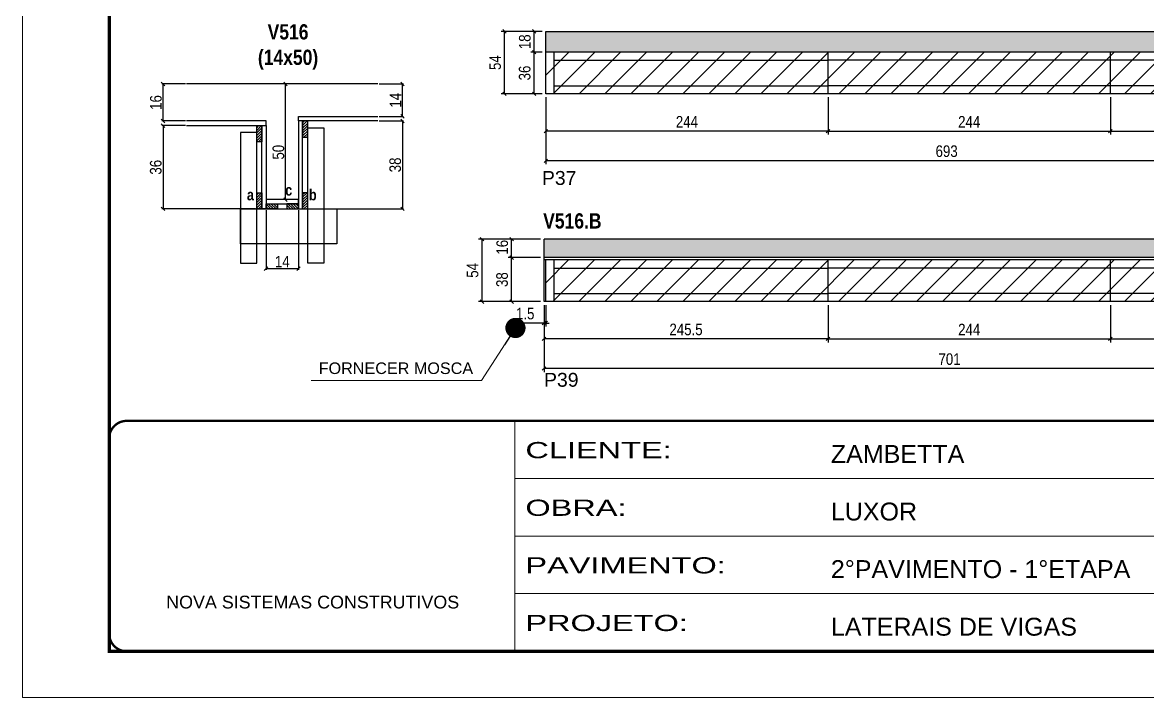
# Model space of a CAD drawing. Extents: x 3309 to 9563, y -2522 to 14608.
# Drawn here: x 3309 to 4282, y 11261 to 11844 of the extents above; entities that cross this region are included whole.
import ezdxf

# ---------------------------------------------------------------- set-up
doc = ezdxf.new("R2010")
doc.units = 0
doc.header["$PDMODE"] = 35
doc.header["$PDSIZE"] = -10
doc.linetypes.add('CONTINUO', pattern=[0])
doc.linetypes.add('DASHED', pattern=[0.75, 0.5, -0.25])
for name, color, linetype in [('5', 5, 'Continuous'), ('COTA', 241, 'Continuous'), ('detalhes', 4, 'Continuous'), ('NOMENCLATURA', 7, 'Continuous'), ('Painéis', 200, 'Continuous'), ('SARR_2.2x7', 40, 'Continuous'), ('SARR_3.5x7', 81, 'Continuous')]:
    doc.layers.add(name, color=color, linetype=linetype)
for name, color, linetype, lineweight in [('CARIMBO', 255, 'Continuous', 9), ('CONCRETO', 251, 'Continuous', 25), ('Folhas', 255, 'Continuous', 9), ('Hachura', 251, 'Continuous', 9), ('SARRAFO DE PRESSAO', 251, 'DASHED', 9)]:
    doc.layers.add(name, color=color, linetype=linetype, lineweight=lineweight)
doc.styles.add('ARIAL', font='arial.ttf')
doc.styles.add('COTA TECNICA', font='techl___.ttf', dxfattribs={"height": 10})
doc.styles.add('COTA TECNICA 2X', font='techl___.ttf', dxfattribs={"height": 10})
doc.styles.get("Standard").update_dxf_attribs({"font": 'arial.ttf'})
doc.styles.add('TECNICA', font='techb___.ttf', dxfattribs={"height": 10})
doc.styles.add('Tecnologia', font='')
doc.styles.get('Tecnologia').set_extended_font_data('Forgotten Futurist')
doc.dimstyles.new('3x', dxfattribs={"dimtxt": 10, "dimasz": 5, "dimexe": 7, "dimexo": 5, "dimgap": 4, "dimtad": 1, "dimdec": 4, "dimlfac": 0.3333333333333333, "dimdsep": 46, "dimtxsty": 'Standard', "dimblk": 'DOT', "dimcen": 0.09, "dimclrd": 1, "dimclre": 1, "dimclrt": 2, "dimadec": 0, "dimazin": 2, "dimtfac": 1, "dimtdec": 4, "dimtmove": 0, "dimatfit": 3, "dimldrblk": 'DOT', "dimfxl": 1, "dimtolj": 1, "dimtzin": 0, "dimlwd": 9, "dimlwe": 9, "dimarcsym": 0})
doc.dimstyles.new('PAINEL', dxfattribs={"dimtxt": 10, "dimasz": 3, "dimexe": 3, "dimexo": 3, "dimgap": 3, "dimtad": 1, "dimdec": 1, "dimzin": 12, "dimdsep": 46, "dimtxsty": 'COTA TECNICA', "dimblk1": 'OBLIQUE', "dimblk2": 'OBLIQUE', "dimsah": 1, "dimcen": 0.9, "dimclrd": 4, "dimclre": 4, "dimclrt": 240, "dimadec": 1, "dimazin": 3, "dimtfac": 1, "dimtdec": 1, "dimtmove": 0, "dimatfit": 3, "dimfxl": 1, "dimtolj": 1, "dimtzin": 12, "dimarcsym": 0})
doc.dimstyles.new('SECAO', dxfattribs={"dimscale": 0.3333333333333333, "dimtxt": 5, "dimasz": 9, "dimexe": 3, "dimexo": 3, "dimgap": 3, "dimtad": 1, "dimdec": 1, "dimlfac": 0.5, "dimzin": 12, "dimdsep": 46, "dimtxsty": 'COTA TECNICA 2X', "dimblk1": 'OBLIQUE', "dimblk2": 'OBLIQUE', "dimsah": 1, "dimcen": 0.9, "dimclrd": 4, "dimclre": 4, "dimclrt": 240, "dimadec": 1, "dimazin": 3, "dimtfac": 1, "dimtdec": 1, "dimtmove": 0, "dimatfit": 3, "dimfxl": 1, "dimtolj": 1, "dimtzin": 12, "dimarcsym": 0})
pattern_1 = [(45, (0, 0), (-11.22532015133644, 11.22532015133644), [])]

# ---------------------------------------------------------------- blocks, each defined once
blk = doc.blocks.new('9999999999')
at = {"color": 30, "linetype": 'CONTINUO'}
for p, q in [((98564.56196592061, 34230.20511460536), (98564.56196592061, 34429.44862801625)), ((98564.56196592061, 34379.63774966353), (99583.97835781069, 34379.63774966353)), ((98564.56196592061, 34329.8268713108), (99487.97835781069, 34329.8268713108)), ((98564.56196592063, 34280.01599295808), (99487.97835781069, 34280.01599295808))]:
    blk.add_line(p, q, dxfattribs=at)
at = {"color": 30, "linetype": 'CONTINUO', "const_width": 2}
blk.add_lwpolyline([(99583.97835781069, 34230.20511460536), (99583.97835781069, 34414.44862801625, 0.4142135623730951), (99568.97835781069, 34429.44862801625), (98228.97835781069, 34429.44862801625, 0.4142135623730951), (98213.97835781069, 34414.44862801625), (98213.97835781069, 34245.20511460536, 0.4142135623730951), (98228.97835781069, 34230.20511460536), (99583.97835781069, 34230.20511460536)], format="xyb", dxfattribs=at)
at = {"layer": 'Folhas'}
blk.add_lwpolyline([(98138.97835781069, 34190.20511460536), (99623.97835781069, 34190.20511460536), (99623.97835781069, 35240.20511460536), (98138.97835781069, 35240.20511460536)], close=True, dxfattribs=at)
at = {"layer": 'Folhas', "color": 30, "const_width": 3}
blk.add_lwpolyline([(98213.97835781069, 34230.20511460536), (99583.97835781069, 34230.20511460536), (99583.97835781069, 35200.20511460536), (98213.97835781069, 35200.20511460536)], close=True, dxfattribs=at)
at = {"color": 7, "linetype": 'Continuous', "ltscale": 5, "style": 'ARIAL'}
for s, height, p in [('ZAMBETTA', 15.48288, (98837.6812528586, 34393.12953067552)), ('LUXOR', 15.48288, (98837.6812528586, 34343.3186523228)), ('2°PAVIMENTO - 1°ETAPA', 15.48288, (98837.6812528586, 34293.50777397008)), ('NOVA SISTEMAS CONSTRUTIVOS', 11.0592, (98263.18703214587, 34267.21182737108)), ('LATERAIS DE VIGAS', 15.48288, (98837.6812528586, 34243.69689561735))]:
    blk.add_text(s, height=height, dxfattribs=at).set_placement(p)
at = {"layer": 'Folhas', "color": 7, "style": 'Tecnologia', "width": 1.5}
for s, p in [('CLIENTE:', (98573.65419061291, 34397.16605924374)), ('OBRA:', (98573.65419061291, 34347.31415840245)), ('PAVIMENTO:', (98573.65419061291, 34297.50328004972)), ('PROJETO:', (98573.65419061291, 34247.692401697))]:
    blk.add_text(s, height=14, dxfattribs=at).set_placement(p)
blk = doc.blocks.new('_Oblique')
at = {"color": 0, "linetype": 'ByBlock', "lineweight": -2}
blk.add_line((-0.5, -0.5), (0.5, 0.5), dxfattribs=at)
blk = doc.blocks.new('*D1378')
at = {"layer": 'COTA', "color": 4, "lineweight": -2, "transparency": 16777216}
for p, q in [((3450.168395127267, 11755.3015091715), (3429.820286070041, 11755.3015091715)), ((3430.820286070041, 11755.3015091715), (3430.820286070041, 11683.30150917151)), ((3510.867264278592, 11683.30150917151), (3429.820286070041, 11683.30150917151))]:
    blk.add_line(p, q, dxfattribs=at)
at = {"layer": 'Defpoints', "color": 0, "transparency": 16777216}
for p in [(3451.168395127267, 11755.3015091715), (3430.820286070041, 11683.30150917151), (3511.867264278592, 11683.30150917151, 1.142580249133736e-09)]:
    blk.add_point(p, dxfattribs=at)
at = {"layer": 'COTA', "color": 4, "lineweight": -2, "transparency": 16777216, "xscale": 3, "yscale": 3, "zscale": 3}
for p, rotation in [((3430.820286070041, 11755.3015091715), 90), ((3430.820286070041, 11683.30150917151), 270)]:
    blk.add_blockref('_Oblique', p, dxfattribs=dict(at, rotation=rotation))
at = {"layer": 'COTA', "color": 240, "transparency": 16777216, "insert": (3424.600987824429, 11719.3015091715), "char_height": 10, "attachment_point": 5, "rotation": 90, "style": 'COTA TECNICA 2X'}
blk.add_mtext('\\A1;36', dxfattribs=at)
blk = doc.blocks.new('*D1379')
at = {"layer": 'COTA', "color": 4, "lineweight": -2, "transparency": 16777216}
for p, q in [((3617.566133429859, 11759.3015091715), (3638.785388221528, 11759.3015091715)), ((3637.785388221528, 11759.3015091715), (3637.785388221528, 11683.30150917151)), ((3556.867264278534, 11683.30150917151), (3638.785388221528, 11683.30150917151))]:
    blk.add_line(p, q, dxfattribs=at)
at = {"layer": 'Defpoints', "color": 0, "transparency": 16777216}
for p in [(3616.566133429859, 11759.3015091715), (3555.867264278534, 11683.30150917151, 1.142580249133736e-09), (3637.785388221528, 11683.30150917151)]:
    blk.add_point(p, dxfattribs=at)
at = {"layer": 'COTA', "color": 4, "lineweight": -2, "transparency": 16777216, "xscale": 3, "yscale": 3, "zscale": 3}
for p, rotation in [((3637.785388221528, 11759.3015091715), 90), ((3637.785388221528, 11683.30150917151), 270)]:
    blk.add_blockref('_Oblique', p, dxfattribs=dict(at, rotation=rotation))
at = {"layer": 'COTA', "color": 240, "transparency": 16777216, "insert": (3631.544160151355, 11721.3015091715), "char_height": 10, "attachment_point": 5, "rotation": 90, "style": 'COTA TECNICA 2X'}
blk.add_mtext('\\A1;38', dxfattribs=at)
blk = doc.blocks.new('*D1380')
at = {"layer": 'COTA', "color": 4, "lineweight": -2, "transparency": 16777216}
for p, q in [((3546.867264278563, 11791.30150917148), (3535.691557506463, 11791.30150917148)), ((3536.691557506463, 11691.30150917151), (3536.691557506463, 11791.30150917148)), ((3546.867264278563, 11691.30150917151), (3535.691557506463, 11691.30150917151))]:
    blk.add_line(p, q, dxfattribs=at)
at = {"layer": 'Defpoints', "color": 0, "transparency": 16777216}
for p in [(3536.691557506463, 11791.30150917148), (3547.867264278563, 11791.30150917148), (3547.867264278563, 11691.30150917151)]:
    blk.add_point(p, dxfattribs=at)
at = {"layer": 'COTA', "color": 4, "lineweight": -2, "transparency": 16777216, "xscale": 3, "yscale": 3, "zscale": 3}
for p, rotation in [((3536.691557506463, 11791.30150917148), 90), ((3536.691557506463, 11691.30150917151), 270)]:
    blk.add_blockref('_Oblique', p, dxfattribs=dict(at, rotation=rotation))
at = {"layer": 'COTA', "color": 240, "transparency": 16777216, "insert": (3530.581908383658, 11732.3015091715), "char_height": 10, "attachment_point": 5, "rotation": 90, "style": 'COTA TECNICA 2X'}
blk.add_mtext('\\A1;50', dxfattribs=at)
blk = doc.blocks.new('*D1381')
at = {"layer": 'COTA', "color": 4, "lineweight": -2, "transparency": 16777216}
for p, q in [((3617.566133429859, 11791.30150917149), (3638.785388221523, 11791.30150917149)), ((3637.785388221523, 11763.3015091715), (3637.785388221523, 11791.30150917149)), ((3617.566133429859, 11763.3015091715), (3638.785388221523, 11763.3015091715))]:
    blk.add_line(p, q, dxfattribs=at)
at = {"layer": 'Defpoints', "color": 0, "transparency": 16777216}
for p in [(3616.566133429859, 11791.30150917149), (3637.785388221523, 11791.30150917149), (3616.566133429859, 11763.3015091715)]:
    blk.add_point(p, dxfattribs=at)
at = {"layer": 'COTA', "color": 4, "lineweight": -2, "transparency": 16777216, "xscale": 3, "yscale": 3, "zscale": 3}
for p, rotation in [((3637.785388221523, 11791.30150917149), 90), ((3637.785388221523, 11763.3015091715), 270)]:
    blk.add_blockref('_Oblique', p, dxfattribs=dict(at, rotation=rotation))
at = {"layer": 'COTA', "color": 240, "transparency": 16777216, "insert": (3631.712288806321, 11777.30150917149), "char_height": 10, "attachment_point": 5, "rotation": 90, "style": 'COTA TECNICA 2X'}
blk.add_mtext('\\A1;14', dxfattribs=at)
blk = doc.blocks.new('*D1403')
at = {"layer": 'COTA', "color": 4, "lineweight": -2, "transparency": 16777216}
for p, q in [((3450.168395127267, 11791.30150917149), (3429.820286069977, 11791.30150917149)), ((3430.820286069977, 11759.3015091715), (3430.820286069977, 11791.30150917149)), ((3450.168395127267, 11759.3015091715), (3429.820286069977, 11759.3015091715))]:
    blk.add_line(p, q, dxfattribs=at)
at = {"layer": 'Defpoints', "color": 0, "transparency": 16777216}
for p in [(3430.820286069977, 11791.30150917149), (3451.168395127267, 11791.30150917149), (3451.168395127267, 11759.3015091715)]:
    blk.add_point(p, dxfattribs=at)
at = {"layer": 'COTA', "color": 4, "lineweight": -2, "transparency": 16777216, "xscale": 3, "yscale": 3, "zscale": 3}
for p, rotation in [((3430.820286069977, 11791.30150917149), 90), ((3430.820286069977, 11759.3015091715), 270)]:
    blk.add_blockref('_Oblique', p, dxfattribs=dict(at, rotation=rotation))
at = {"layer": 'COTA', "color": 240, "transparency": 16777216, "insert": (3424.717946888693, 11775.30150917149), "char_height": 10, "attachment_point": 5, "rotation": 90, "style": 'COTA TECNICA 2X'}
blk.add_mtext('\\A1;16', dxfattribs=at)
blk = doc.blocks.new('*D1404')
at = {"layer": 'COTA', "color": 4, "lineweight": -2, "transparency": 16777216}
for p, q in [((3519.867264278561, 11682.30150917152), (3519.867264278561, 11630.59609316666)), ((3547.867264278561, 11682.30150917149), (3547.867264278561, 11630.59609316666)), ((3519.867264278561, 11631.59609316666), (3547.867264278561, 11631.59609316666))]:
    blk.add_line(p, q, dxfattribs=at)
at = {"layer": 'Defpoints', "color": 0, "transparency": 16777216}
for p in [(3519.867264278561, 11683.30150917152), (3547.867264278561, 11683.30150917149), (3547.867264278561, 11631.59609316666)]:
    blk.add_point(p, dxfattribs=at)
at = {"layer": 'COTA', "color": 4, "lineweight": -2, "transparency": 16777216, "xscale": 3, "yscale": 3, "zscale": 3, "rotation": 180}
blk.add_blockref('_Oblique', (3519.867264278561, 11631.59609316666), dxfattribs=at)
at = {"layer": 'COTA', "color": 4, "lineweight": -2, "transparency": 16777216, "xscale": 3, "yscale": 3, "zscale": 3}
blk.add_blockref('_Oblique', (3547.867264278561, 11631.59609316666), dxfattribs=at)
at = {"layer": 'COTA', "color": 240, "transparency": 16777216, "insert": (3533.867264278561, 11637.66919258186), "char_height": 10, "attachment_point": 5, "style": 'COTA TECNICA 2X'}
blk.add_mtext('\\A1;14', dxfattribs=at)
blk = doc.blocks.new('*D1382')
at = {"layer": 'COTA', "color": 4, "linetype": 'ByBlock', "lineweight": -2, "transparency": 16777216}
for p, q in [((3761.622084452331, 11779.79870806293), (3761.622084452331, 11747.54136939968)), ((4005.622084452331, 11779.79870806294), (4005.622084452331, 11747.54136939968)), ((4005.622084452331, 11750.54136939968), (3761.622084452331, 11750.54136939968))]:
    blk.add_line(p, q, dxfattribs=at)
at = {"layer": 'Defpoints', "color": 0, "linetype": 'ByBlock', "transparency": 16777216}
for p in [(3761.622084452331, 11782.79870806293), (4005.622084452331, 11782.79870806294), (3761.622084452331, 11750.54136939968)]:
    blk.add_point(p, dxfattribs=at)
at = {"layer": 'COTA', "color": 4, "linetype": 'ByBlock', "lineweight": -2, "transparency": 16777216, "xscale": 3, "yscale": 3, "zscale": 3, "rotation": 180}
blk.add_blockref('_Oblique', (3761.622084452331, 11750.54136939968), dxfattribs=at)
at = {"layer": 'COTA', "color": 4, "linetype": 'ByBlock', "lineweight": -2, "transparency": 16777216, "xscale": 3, "yscale": 3, "zscale": 3}
blk.add_blockref('_Oblique', (4005.622084452331, 11750.54136939968), dxfattribs=at)
at = {"layer": 'COTA', "color": 240, "linetype": 'ByBlock', "transparency": 16777216, "insert": (3883.622084452331, 11758.61446881488), "char_height": 10, "attachment_point": 5, "style": 'COTA TECNICA'}
blk.add_mtext('\\A1;244', dxfattribs=at)
blk = doc.blocks.new('*D1383')
at = {"layer": 'COTA', "color": 4, "lineweight": -2, "transparency": 16777216}
for p, q in [((4005.622084452331, 11779.79870806295), (4005.622084452331, 11747.54136939968)), ((4249.62208445233, 11779.79870806295), (4249.62208445233, 11747.54136939968)), ((4005.622084452331, 11750.54136939968), (4249.62208445233, 11750.54136939968))]:
    blk.add_line(p, q, dxfattribs=at)
at = {"layer": 'Defpoints', "color": 0, "transparency": 16777216}
for p in [(4005.622084452331, 11782.79870806295, -1.142496617616953e-09), (4249.62208445233, 11782.79870806295, -1.142496617616953e-09), (4249.62208445233, 11750.54136939968)]:
    blk.add_point(p, dxfattribs=at)
at = {"layer": 'COTA', "color": 4, "lineweight": -2, "transparency": 16777216, "xscale": 3, "yscale": 3, "zscale": 3, "rotation": 180}
blk.add_blockref('_Oblique', (4005.622084452331, 11750.54136939968), dxfattribs=at)
at = {"layer": 'COTA', "color": 4, "lineweight": -2, "transparency": 16777216, "xscale": 3, "yscale": 3, "zscale": 3}
blk.add_blockref('_Oblique', (4249.62208445233, 11750.54136939968), dxfattribs=at)
at = {"layer": 'COTA', "color": 240, "transparency": 16777216, "insert": (4127.62208445233, 11758.61446881488), "char_height": 10, "attachment_point": 5, "style": 'COTA TECNICA'}
blk.add_mtext('\\A1;244', dxfattribs=at)
blk = doc.blocks.new('*D1384')
at = {"layer": 'COTA', "color": 4, "lineweight": -2, "transparency": 16777216}
for p, q in [((4249.62208445233, 11779.79870806293), (4249.62208445233, 11747.54136939966)), ((4454.62208445233, 11779.79870806293), (4454.62208445233, 11747.54136939966)), ((4249.62208445233, 11750.54136939966), (4454.62208445233, 11750.54136939966))]:
    blk.add_line(p, q, dxfattribs=at)
at = {"layer": 'Defpoints', "color": 0, "transparency": 16777216}
for p in [(4249.62208445233, 11782.79870806293, -1.142580249133736e-09), (4454.62208445233, 11782.79870806293, -1.142580249133736e-09), (4454.62208445233, 11750.54136939966)]:
    blk.add_point(p, dxfattribs=at)
at = {"layer": 'COTA', "color": 4, "lineweight": -2, "transparency": 16777216, "xscale": 3, "yscale": 3, "zscale": 3, "rotation": 180}
blk.add_blockref('_Oblique', (4249.62208445233, 11750.54136939966), dxfattribs=at)
at = {"layer": 'COTA', "color": 4, "lineweight": -2, "transparency": 16777216, "xscale": 3, "yscale": 3, "zscale": 3}
blk.add_blockref('_Oblique', (4454.62208445233, 11750.54136939966), dxfattribs=at)
at = {"layer": 'COTA', "color": 240, "transparency": 16777216, "insert": (4352.12208445233, 11758.65101852247), "char_height": 10, "attachment_point": 5, "style": 'COTA TECNICA'}
blk.add_mtext('\\A1;205', dxfattribs=at)
blk = doc.blocks.new('*D1405')
at = {"layer": 'COTA', "color": 4, "lineweight": -2, "transparency": 16777216}
for p, q in [((3761.622084452331, 11779.79870806293), (3761.622084452331, 11721.88338528319)), ((4454.62208445233, 11779.79870806293), (4454.62208445233, 11721.88338528319)), ((4454.62208445233, 11724.88338528319), (3761.622084452331, 11724.88338528319))]:
    blk.add_line(p, q, dxfattribs=at)
at = {"layer": 'Defpoints', "color": 0, "transparency": 16777216}
for p in [(3761.622084452331, 11782.79870806293, -1.244042110260112e-09), (4454.62208445233, 11782.79870806293, -1.244042110260112e-09), (3761.622084452331, 11724.88338528319)]:
    blk.add_point(p, dxfattribs=at)
at = {"layer": 'COTA', "color": 4, "lineweight": -2, "transparency": 16777216, "xscale": 3, "yscale": 3, "zscale": 3, "rotation": 180}
blk.add_blockref('_Oblique', (3761.622084452331, 11724.88338528319), dxfattribs=at)
at = {"layer": 'COTA', "color": 4, "lineweight": -2, "transparency": 16777216, "xscale": 3, "yscale": 3, "zscale": 3}
blk.add_blockref('_Oblique', (4454.62208445233, 11724.88338528319), dxfattribs=at)
at = {"layer": 'COTA', "color": 240, "transparency": 16777216, "insert": (4108.12208445233, 11733.13192329489), "char_height": 10, "attachment_point": 5, "style": 'COTA TECNICA'}
blk.add_mtext('\\A1;693', dxfattribs=at)
blk = doc.blocks.new('*D1406')
at = {"layer": 'COTA', "color": 4, "lineweight": -2, "transparency": 16777216}
for p, q in [((3758.622084452333, 11818.79870806293), (3748.668845175961, 11818.79870806293)), ((3751.668845175961, 11782.79870806293), (3751.668845175961, 11818.79870806293)), ((3758.622084452333, 11782.79870806293), (3748.668845175961, 11782.79870806293))]:
    blk.add_line(p, q, dxfattribs=at)
at = {"layer": 'Defpoints', "color": 0, "transparency": 16777216}
for p in [(3751.668845175961, 11818.79870806293), (3761.622084452333, 11818.79870806293), (3761.622084452333, 11782.79870806293)]:
    blk.add_point(p, dxfattribs=at)
at = {"layer": 'COTA', "color": 4, "lineweight": -2, "transparency": 16777216, "xscale": 3, "yscale": 3, "zscale": 3}
for p, rotation in [((3751.668845175961, 11818.79870806293), 90), ((3751.668845175961, 11782.79870806293), 270)]:
    blk.add_blockref('_Oblique', p, dxfattribs=dict(at, rotation=rotation))
at = {"layer": 'COTA', "color": 240, "transparency": 16777216, "insert": (3743.44954693035, 11800.79870806293), "char_height": 10, "attachment_point": 5, "rotation": 90, "style": 'COTA TECNICA'}
blk.add_mtext('\\A1;36', dxfattribs=at)
blk = doc.blocks.new('*D1407')
at = {"layer": 'COTA', "color": 4, "lineweight": -2, "transparency": 16777216}
for p, q in [((3758.622084452333, 11836.79870806293), (3748.668845175951, 11836.79870806293)), ((3751.668845175951, 11818.79870806293), (3751.668845175951, 11836.79870806293)), ((3758.622084452333, 11818.79870806293), (3748.668845175951, 11818.79870806293))]:
    blk.add_line(p, q, dxfattribs=at)
at = {"layer": 'Defpoints', "color": 0, "transparency": 16777216}
for p in [(3751.668845175951, 11836.79870806293), (3761.622084452333, 11836.79870806293), (3761.622084452333, 11818.79870806293)]:
    blk.add_point(p, dxfattribs=at)
at = {"layer": 'COTA', "color": 4, "lineweight": -2, "transparency": 16777216, "xscale": 3, "yscale": 3, "zscale": 3}
for p, rotation in [((3751.668845175951, 11836.79870806293), 90), ((3751.668845175951, 11818.79870806293), 270)]:
    blk.add_blockref('_Oblique', p, dxfattribs=dict(at, rotation=rotation))
at = {"layer": 'COTA', "color": 240, "transparency": 16777216, "insert": (3743.573815936187, 11827.79870806293), "char_height": 10, "attachment_point": 5, "rotation": 90, "style": 'COTA TECNICA'}
blk.add_mtext('\\A1;18', dxfattribs=at)
blk = doc.blocks.new('*D1408')
at = {"layer": 'COTA', "color": 4, "lineweight": -2, "transparency": 16777216}
for p, q in [((3758.622084452333, 11836.79870806293), (3723.040037075736, 11836.79870806293)), ((3726.040037075736, 11782.79870806293), (3726.040037075736, 11836.79870806293)), ((3758.622084452333, 11782.79870806293), (3723.040037075736, 11782.79870806293))]:
    blk.add_line(p, q, dxfattribs=at)
at = {"layer": 'Defpoints', "color": 0, "transparency": 16777216}
for p in [(3726.040037075736, 11836.79870806293), (3761.622084452333, 11836.79870806293), (3761.622084452333, 11782.79870806293)]:
    blk.add_point(p, dxfattribs=at)
at = {"layer": 'COTA', "color": 4, "lineweight": -2, "transparency": 16777216, "xscale": 3, "yscale": 3, "zscale": 3}
for p, rotation in [((3726.040037075736, 11836.79870806293), 90), ((3726.040037075736, 11782.79870806293), 270)]:
    blk.add_blockref('_Oblique', p, dxfattribs=dict(at, rotation=rotation))
at = {"layer": 'COTA', "color": 240, "transparency": 16777216, "insert": (3717.930387952931, 11809.79870806293), "char_height": 10, "attachment_point": 5, "rotation": 90, "style": 'COTA TECNICA'}
blk.add_mtext('\\A1;54', dxfattribs=at)
blk = doc.blocks.new('*D1387')
at = {"layer": 'COTA', "color": 4, "linetype": 'ByBlock', "lineweight": -2, "transparency": 16777216}
for p, q in [((3760.122084452331, 11600.10703903573), (3760.122084452331, 11567.84970037247)), ((4005.622084452331, 11600.10703903573), (4005.622084452331, 11567.84970037247)), ((4005.622084452331, 11570.84970037247), (3760.122084452331, 11570.84970037247))]:
    blk.add_line(p, q, dxfattribs=at)
at = {"layer": 'Defpoints', "color": 0, "linetype": 'ByBlock', "transparency": 16777216}
for p in [(3760.122084452331, 11603.10703903573), (4005.622084452331, 11603.10703903573), (3760.122084452331, 11570.84970037247)]:
    blk.add_point(p, dxfattribs=at)
at = {"layer": 'COTA', "color": 4, "linetype": 'ByBlock', "lineweight": -2, "transparency": 16777216, "xscale": 3, "yscale": 3, "zscale": 3, "rotation": 180}
blk.add_blockref('_Oblique', (3760.122084452331, 11570.84970037247), dxfattribs=at)
at = {"layer": 'COTA', "color": 4, "linetype": 'ByBlock', "lineweight": -2, "transparency": 16777216, "xscale": 3, "yscale": 3, "zscale": 3}
blk.add_blockref('_Oblique', (4005.622084452331, 11570.84970037247), dxfattribs=at)
at = {"layer": 'COTA', "color": 240, "linetype": 'ByBlock', "transparency": 16777216, "insert": (3882.872084452331, 11578.95934949528), "char_height": 10, "attachment_point": 5, "style": 'COTA TECNICA'}
blk.add_mtext('\\A1;245.5', dxfattribs=at)
blk = doc.blocks.new('*D1388')
at = {"layer": 'COTA', "color": 4, "lineweight": -2, "transparency": 16777216}
for p, q in [((4005.622084452331, 11600.10703903574), (4005.622084452331, 11567.84970037247)), ((4249.62208445233, 11600.10703903574), (4249.62208445233, 11567.84970037247)), ((4005.622084452331, 11570.84970037247), (4249.62208445233, 11570.84970037247))]:
    blk.add_line(p, q, dxfattribs=at)
at = {"layer": 'Defpoints', "color": 0, "transparency": 16777216}
for p in [(4005.622084452331, 11603.10703903574, -1.142496617616953e-09), (4249.62208445233, 11603.10703903574, -1.142496617616953e-09), (4249.62208445233, 11570.84970037247)]:
    blk.add_point(p, dxfattribs=at)
at = {"layer": 'COTA', "color": 4, "lineweight": -2, "transparency": 16777216, "xscale": 3, "yscale": 3, "zscale": 3, "rotation": 180}
blk.add_blockref('_Oblique', (4005.622084452331, 11570.84970037247), dxfattribs=at)
at = {"layer": 'COTA', "color": 4, "lineweight": -2, "transparency": 16777216, "xscale": 3, "yscale": 3, "zscale": 3}
blk.add_blockref('_Oblique', (4249.62208445233, 11570.84970037247), dxfattribs=at)
at = {"layer": 'COTA', "color": 240, "transparency": 16777216, "insert": (4127.62208445233, 11578.92279978768), "char_height": 10, "attachment_point": 5, "style": 'COTA TECNICA'}
blk.add_mtext('\\A1;244', dxfattribs=at)
blk = doc.blocks.new('*D1389')
at = {"layer": 'COTA', "color": 4, "lineweight": -2, "transparency": 16777216}
for p, q in [((4249.62208445233, 11600.10703903573), (4249.62208445233, 11567.84970037246)), ((4461.12208445233, 11600.10703903572), (4461.12208445233, 11567.84970037246)), ((4249.62208445233, 11570.84970037246), (4461.12208445233, 11570.84970037246))]:
    blk.add_line(p, q, dxfattribs=at)
at = {"layer": 'Defpoints', "color": 0, "transparency": 16777216}
for p in [(4249.62208445233, 11603.10703903573, -1.142580249133736e-09), (4461.12208445233, 11603.10703903572, -1.142580249133736e-09), (4461.12208445233, 11570.84970037246)]:
    blk.add_point(p, dxfattribs=at)
at = {"layer": 'COTA', "color": 4, "lineweight": -2, "transparency": 16777216, "xscale": 3, "yscale": 3, "zscale": 3, "rotation": 180}
blk.add_blockref('_Oblique', (4249.62208445233, 11570.84970037246), dxfattribs=at)
at = {"layer": 'COTA', "color": 4, "lineweight": -2, "transparency": 16777216, "xscale": 3, "yscale": 3, "zscale": 3}
blk.add_blockref('_Oblique', (4461.12208445233, 11570.84970037246), dxfattribs=at)
at = {"layer": 'COTA', "color": 240, "transparency": 16777216, "insert": (4355.37208445233, 11578.95934949527), "char_height": 10, "attachment_point": 5, "style": 'COTA TECNICA'}
blk.add_mtext('\\A1;211.5', dxfattribs=at)
blk = doc.blocks.new('*D1415')
at = {"layer": 'COTA', "color": 4, "lineweight": -2, "transparency": 16777216}
for p, q in [((3760.122084452331, 11600.10703903573), (3760.122084452331, 11542.19171625599)), ((4461.12208445233, 11600.10703903572), (4461.12208445233, 11542.19171625599)), ((4461.12208445233, 11545.19171625599), (3760.122084452331, 11545.19171625599))]:
    blk.add_line(p, q, dxfattribs=at)
at = {"layer": 'Defpoints', "color": 0, "transparency": 16777216}
for p in [(3760.122084452331, 11603.10703903573, -1.244042110260112e-09), (4461.12208445233, 11603.10703903572, -1.244042110260112e-09), (3760.122084452331, 11545.19171625599)]:
    blk.add_point(p, dxfattribs=at)
at = {"layer": 'COTA', "color": 4, "lineweight": -2, "transparency": 16777216, "xscale": 3, "yscale": 3, "zscale": 3, "rotation": 180}
blk.add_blockref('_Oblique', (3760.122084452331, 11545.19171625599), dxfattribs=at)
at = {"layer": 'COTA', "color": 4, "lineweight": -2, "transparency": 16777216, "xscale": 3, "yscale": 3, "zscale": 3}
blk.add_blockref('_Oblique', (4461.12208445233, 11545.19171625599), dxfattribs=at)
at = {"layer": 'COTA', "color": 240, "transparency": 16777216, "insert": (4110.62208445233, 11553.29405543727), "char_height": 10, "attachment_point": 5, "style": 'COTA TECNICA'}
blk.add_mtext('\\A1;701', dxfattribs=at)
blk = doc.blocks.new('*D1416')
at = {"layer": 'COTA', "color": 4, "lineweight": -2, "transparency": 16777216}
for p, q in [((3757.122084452333, 11641.10703903573), (3729.162971729874, 11641.10703903573)), ((3732.162971729874, 11603.10703903573), (3732.162971729874, 11641.10703903573)), ((3757.122084452333, 11603.10703903573), (3729.162971729874, 11603.10703903573))]:
    blk.add_line(p, q, dxfattribs=at)
at = {"layer": 'Defpoints', "color": 0, "transparency": 16777216}
for p in [(3732.162971729874, 11641.10703903573), (3760.122084452333, 11641.10703903573), (3760.122084452333, 11603.10703903573)]:
    blk.add_point(p, dxfattribs=at)
at = {"layer": 'COTA', "color": 4, "lineweight": -2, "transparency": 16777216, "xscale": 3, "yscale": 3, "zscale": 3}
for p, rotation in [((3732.162971729874, 11641.10703903573), 90), ((3732.162971729874, 11603.10703903573), 270)]:
    blk.add_blockref('_Oblique', p, dxfattribs=dict(at, rotation=rotation))
at = {"layer": 'COTA', "color": 240, "transparency": 16777216, "insert": (3723.921743659701, 11622.10703903573), "char_height": 10, "attachment_point": 5, "rotation": 90, "style": 'COTA TECNICA'}
blk.add_mtext('\\A1;38', dxfattribs=at)
blk = doc.blocks.new('*D1417')
at = {"layer": 'COTA', "color": 4, "lineweight": -2, "transparency": 16777216}
for p, q in [((3757.122084452333, 11657.10703903573), (3729.162971729859, 11657.10703903573)), ((3732.162971729859, 11641.10703903573), (3732.162971729859, 11657.10703903573)), ((3757.122084452333, 11641.10703903573), (3729.162971729859, 11641.10703903573))]:
    blk.add_line(p, q, dxfattribs=at)
at = {"layer": 'Defpoints', "color": 0, "transparency": 16777216}
for p in [(3732.162971729859, 11657.10703903573), (3760.122084452333, 11657.10703903573), (3760.122084452333, 11641.10703903573)]:
    blk.add_point(p, dxfattribs=at)
at = {"layer": 'COTA', "color": 4, "lineweight": -2, "transparency": 16777216, "xscale": 3, "yscale": 3, "zscale": 3}
for p, rotation in [((3732.162971729859, 11657.10703903573), 90), ((3732.162971729859, 11641.10703903573), 270)]:
    blk.add_blockref('_Oblique', p, dxfattribs=dict(at, rotation=rotation))
at = {"layer": 'COTA', "color": 240, "transparency": 16777216, "insert": (3724.060632548575, 11650.10703903573), "char_height": 10, "attachment_point": 5, "rotation": 90, "style": 'COTA TECNICA'}
blk.add_mtext('\\A1;16', dxfattribs=at)
blk = doc.blocks.new('*D1418')
at = {"layer": 'COTA', "color": 4, "lineweight": -2, "transparency": 16777216}
for p, q in [((3757.122084452333, 11657.10703903573), (3703.53416362965, 11657.10703903573)), ((3706.53416362965, 11603.10703903573), (3706.53416362965, 11657.10703903573)), ((3757.122084452333, 11603.10703903573), (3703.53416362965, 11603.10703903573))]:
    blk.add_line(p, q, dxfattribs=at)
at = {"layer": 'Defpoints', "color": 0, "transparency": 16777216}
for p in [(3706.53416362965, 11657.10703903573), (3760.122084452333, 11657.10703903573), (3760.122084452333, 11603.10703903573)]:
    blk.add_point(p, dxfattribs=at)
at = {"layer": 'COTA', "color": 4, "lineweight": -2, "transparency": 16777216, "xscale": 3, "yscale": 3, "zscale": 3}
for p, rotation in [((3706.53416362965, 11657.10703903573), 90), ((3706.53416362965, 11603.10703903573), 270)]:
    blk.add_blockref('_Oblique', p, dxfattribs=dict(at, rotation=rotation))
at = {"layer": 'COTA', "color": 240, "transparency": 16777216, "insert": (3698.424514506846, 11630.10703903573), "char_height": 10, "attachment_point": 5, "rotation": 90, "style": 'COTA TECNICA'}
blk.add_mtext('\\A1;54', dxfattribs=at)
blk = doc.blocks.new('*D1419')
at = {"layer": 'COTA', "color": 4, "lineweight": -2, "transparency": 16777216}
for p, q in [((3760.122084452331, 11600.10703903573), (3760.122084452331, 11581.59450762406)), ((3761.622084452331, 11600.10703903573), (3761.622084452331, 11581.59450762406)), ((3760.122084452331, 11584.59450762406), (3733.619160475723, 11584.59450762406)), ((3761.622084452331, 11584.59450762406), (3760.122084452331, 11584.59450762406)), ((3761.622084452331, 11584.59450762406), (3764.622084452331, 11584.59450762406))]:
    blk.add_line(p, q, dxfattribs=at)
at = {"layer": 'Defpoints', "color": 0, "transparency": 16777216}
for p in [(3760.122084452331, 11603.10703903573), (3761.622084452331, 11603.10703903573), (3760.122084452331, 11584.59450762406)]:
    blk.add_point(p, dxfattribs=at)
at = {"layer": 'COTA', "color": 4, "lineweight": -2, "transparency": 16777216, "xscale": 3, "yscale": 3, "zscale": 3}
blk.add_blockref('_Oblique', (3760.122084452331, 11584.59450762406), dxfattribs=at)
at = {"layer": 'COTA', "color": 4, "lineweight": -2, "transparency": 16777216, "xscale": 3, "yscale": 3, "zscale": 3, "rotation": 180}
blk.add_blockref('_Oblique', (3761.622084452331, 11584.59450762406), dxfattribs=at)
at = {"layer": 'COTA', "color": 240, "transparency": 16777216, "insert": (3743.870622464027, 11592.70415674687), "char_height": 10, "attachment_point": 5, "style": 'COTA TECNICA'}
blk.add_mtext('\\A1;1.5', dxfattribs=at)
blk = doc.blocks.new('_Dot')
at = {"color": 0, "linetype": 'ByBlock', "lineweight": -2}
blk.add_line((-0.5, 0), (-1, 0), dxfattribs=at)
at = {"color": 0, "linetype": 'ByBlock', "const_width": 0.5}
blk.add_lwpolyline([(-0.25, 0, 1), (0.25, 0, 1)], format="xyb", close=True, dxfattribs=at)

msp = doc.modelspace()

# ---------------------------------------------------------------- hatches: boundary and pattern name
at = {"layer": 'COTA'}
h = msp.add_hatch(dxfattribs=at)
h.set_pattern_fill('AR-CONC', color=256, scale=0.03)
h.set_pattern_definition([(49.99999999999999, (19.51215913365559, 2282.483268362521), (5.46554006988012, -0.4781725661670926), [0.5715, -6.2865]), (355, (19.51215913365559, 2282.483268362521), (-1.05730264274908, 5.731705357171054), [0.4572, -5.0292175251]), (100.4514447, (19.96761934365531, 2282.443420757521), (4.408237412710598, 5.253532557365853), [0.4857002639999999, -5.342707337999999]), (46.18420000000001, (19.51215913365559, 2284.007268362521), (8.132371226763897, -1.261269837981814), [0.85725, -9.429749999999999]), (96.63555760999992, (20.18985613365476, 2283.902163362521), (7.12212402154509, 7.422783737931645), [0.7285506942, -8.0140682448]), (351.1841511700001, (19.51215913365559, 2284.007268362521), (7.12212402194931, 7.422783737565979), [0.6857990120999999, -7.5437919576]), (21, (20.27415913365439, 2283.626268362521), (4.548431738073974, -3.067955945612628), [0.5715, -6.2865]), (326.0000000000001, (20.27415913365439, 2283.626268362521), (1.854060850429412, 5.525638983669578), [0.4572, -5.029199999999999]), (71.45144499999999, (20.65319511165399, 2283.370605365521), (6.402492578361485, 2.457683066577157), [0.485700264, -5.342698127999999]), (37.50000000000001, (19.51215913365559, 2282.483268362521), (0.0926580975177545, 2.536651166194593), [0, -4.96824, 0, -5.1054, 0, -5.04825]), (7.499999999999999, (19.51215913365559, 2282.483268362521), (2.004589875309172, 3.005417244543585), [0, -2.910839999999999, 0, -4.85394, 0, -1.92405]), (327.5, (17.81289913365435, 2282.483268362521), (4.067717855006141, -0.1718623197802033), [0, -1.905, 0, -5.9436, 0, -7.886699999999999]), (317.5, (17.05089913365555, 2282.483268362521), (4.443875441580541, 0.7627947309999908), [0, -2.4765, 0, -3.94716, 0, -5.6007])])
h.paths.add_polyline_path([(4454.62208445233, 11818.79870806293), (4454.62208445233, 11836.79870806293), (3761.622084452331, 11836.79870806293), (3761.622084452331, 11818.79870806293)])
h = msp.add_hatch(dxfattribs=at)
h.set_pattern_fill('AR-CONC', color=256, scale=0.03)
h.set_pattern_definition([(49.99999999999999, (0, 0), (5.46554006988012, -0.4781725661670926), [0.5715, -6.2865]), (355, (0, 0), (-1.05730264274908, 5.731705357171054), [0.4572, -5.0292175251]), (100.4514447, (0.45546021, -0.039847605), (4.408237412710598, 5.253532557365853), [0.4857002639999999, -5.342707337999999]), (46.18420000000001, (0, 1.524), (8.132371226763897, -1.261269837981814), [0.85725, -9.429749999999999]), (96.63555760999996, (0.677697, 1.418895), (7.12212402154509, 7.422783737931645), [0.7285506942, -8.0140682448]), (351.1841511700001, (0, 1.524), (7.12212402194931, 7.422783737565979), [0.6857990120999999, -7.5437919576]), (21, (0.7619999999999999, 1.143), (4.548431738073974, -3.067955945612628), [0.5715, -6.2865]), (326.0000000000001, (0.7619999999999999, 1.143), (1.854060850429412, 5.525638983669578), [0.4572, -5.029199999999999]), (71.45144499999999, (1.141035978, 0.8873370029999998), (6.402492578361485, 2.457683066577157), [0.485700264, -5.342698127999999]), (37.50000000000001, (0, 0), (0.0926580975177545, 2.536651166194593), [0, -4.96824, 0, -5.1054, 0, -5.04825]), (7.499999999999999, (0, 0), (2.004589875309172, 3.005417244543585), [0, -2.910839999999999, 0, -4.85394, 0, -1.92405]), (327.5, (-1.69926, 0), (4.067717855006141, -0.1718623197802033), [0, -1.905, 0, -5.9436, 0, -7.886699999999999]), (317.5, (-2.46126, 0), (4.443875441580541, 0.7627947309999908), [0, -2.4765, 0, -3.94716, 0, -5.6007])])
h.paths.add_polyline_path([(4461.12208445233, 11657.10703903572), (3760.122084452331, 11657.10703903572), (3760.122084452331, 11641.10703903573), (4461.12208445233, 11641.10703903572)])
at = {"layer": 'Hachura', "linetype": 'ByBlock'}
h = msp.add_hatch(dxfattribs=at)
h.set_pattern_fill('ANSI31', color=256, scale=5)
h.set_pattern_definition(pattern_1)
h.paths.add_polyline_path([(4005.622084452331, 11818.79870806293), (3761.622084452331, 11818.79870806293), (3761.622084452331, 11782.79870806293), (4005.62208445233, 11782.79870806293)])
h.paths.add_polyline_path([(4249.62208445233, 11818.79870806293), (4005.622084452331, 11818.79870806293), (4005.62208445233, 11782.79870806293), (4249.62208445233, 11782.79870806293)])
h.paths.add_polyline_path([(4454.62208445233, 11818.79870806293), (4249.62208445233, 11818.79870806293), (4249.62208445233, 11782.79870806293), (4454.62208445233, 11782.79870806293)])
h = msp.add_hatch(dxfattribs=at)
h.set_pattern_fill('ANSI31', color=256, scale=5)
h.set_pattern_definition(pattern_1)
h.paths.add_polyline_path([(4005.622084452331, 11639.10703903573), (3761.622084452331, 11639.10703903573), (3761.622084452331, 11603.10703903573), (4005.62208445233, 11603.10703903573)])
h.paths.add_polyline_path([(4249.62208445233, 11639.10703903572), (4005.622084452331, 11639.10703903573), (4005.62208445233, 11603.10703903573), (4249.62208445233, 11603.10703903572)])
h.paths.add_polyline_path([(4459.62208445233, 11639.10703903572), (4249.62208445233, 11639.10703903572), (4249.62208445233, 11603.10703903572), (4459.62208445233, 11603.10703903572)])
at = {"layer": 'SARR_2.2x7'}
h = msp.add_hatch(dxfattribs=at)
h.set_pattern_fill('ANSI31', color=256, scale=0.5, angle=-1.272221872585407e-14)
h.set_pattern_definition([(44.99999999999999, (-120010.3024227174, -21476.23713016403), (-1.122532015133644, 1.122532015133644), [])])
h.paths.add_polyline_path([(3555.867264278532, 11745.30150917149), (3551.467264278538, 11745.30150917149), (3551.467264278538, 11759.30150917149), (3555.867264278532, 11759.30150917149)])
h = msp.add_hatch(dxfattribs=at)
h.set_pattern_fill('ANSI31', color=256, scale=0.5, angle=-1.272221872585407e-14)
h.set_pattern_definition([(44.99999999999999, (-120000.3024227174, -21480.23713016403), (-1.122532015133644, 1.122532015133644), [])])
h.paths.add_polyline_path([(3511.86726427859, 11741.30150917149), (3516.267264278584, 11741.30150917149), (3516.267264278584, 11755.30150917149), (3511.86726427859, 11755.30150917149)])
h = msp.add_hatch(dxfattribs=at)
h.set_pattern_fill('ANSI31', color=256, scale=0.5, angle=-1.272221872585407e-14)
h.set_pattern_definition([(44.99999999999999, (-120000.3024227174, -21538.23713016401), (-1.122532015133644, 1.122532015133644), [])])
h.paths.add_polyline_path([(3511.86726427859, 11683.30150917151), (3516.267264278584, 11683.30150917151), (3516.267264278584, 11697.30150917151), (3511.86726427859, 11697.30150917151)])
h = msp.add_hatch(dxfattribs=at)
h.set_pattern_fill('ANSI31', color=256, scale=0.5, angle=-1.272221872585407e-14)
h.set_pattern_definition([(44.99999999999999, (-120010.3024227174, -21538.23713016401), (-1.122532015133644, 1.122532015133644), [])])
h.paths.add_polyline_path([(3555.867264278532, 11683.30150917151), (3551.467264278538, 11683.30150917151), (3551.467264278538, 11697.30150917151), (3555.867264278532, 11697.30150917151)])
h = msp.add_hatch(dxfattribs=at)
h.set_pattern_fill('ANSI31', color=256, scale=0.5, angle=90)
h.set_pattern_definition([(135, (36755.4059036141, -111828.8681778245), (-1.122532015133644, -1.122532015133644), [])])
h.paths.add_polyline_path([(3529.867264278561, 11683.30150917152), (3529.867264278561, 11687.70150917151), (3519.867264278561, 11687.70150917151), (3519.867264278561, 11683.30150917152)])
h = msp.add_hatch(dxfattribs=at)
h.set_pattern_fill('ANSI31', color=256, scale=0.5, angle=90)
h.set_pattern_definition([(135, (36745.4059036141, -111828.8681778245), (-1.122532015133644, -1.122532015133644), [])])
h.paths.add_polyline_path([(3537.867264278561, 11687.70150917151), (3537.867264278561, 11683.30150917152), (3547.867264278561, 11683.30150917152), (3547.867264278561, 11687.70150917151)])

# ---------------------------------------------------------------- linework, layer by layer
at = {"layer": 'CONCRETO', "linetype": 'Continuous'}
msp.add_line((3616.566133429857, 11791.30150917148), (3451.168395127265, 11791.30150917148), dxfattribs=at)
at = {"layer": 'COTA'}
for p, q in [((3761.622084452331, 11818.79870806293), (3761.622084452331, 11836.79870806293)), ((3761.622084452331, 11836.79870806293), (4454.62208445233, 11836.79870806293)), ((3760.122084452331, 11639.10703903573), (3760.122084452331, 11657.10703903573)), ((4461.12208445233, 11657.10703903572), (3760.122084452331, 11657.10703903573))]:
    msp.add_line(p, q, dxfattribs=at)
at = {"layer": 'Painéis', "linetype": 'ByBlock'}
for p, q in [((4454.62208445233, 11818.79870806293), (3761.622084452331, 11818.79870806293)), ((3761.622084452331, 11782.79870806293), (3761.622084452331, 11818.79870806293)), ((4005.62208445233, 11782.79870806293), (4005.622084452331, 11818.79870806293)), ((4249.62208445233, 11782.79870806293), (4249.62208445233, 11818.79870806293)), ((4454.62208445233, 11782.79870806293), (3761.622084452331, 11782.79870806293)), ((4461.12208445233, 11641.10703903572), (3760.122084452331, 11641.10703903573)), ((4461.12208445233, 11639.10703903572), (3760.122084452331, 11639.10703903573)), ((3760.122084452331, 11603.10703903573), (3760.122084452331, 11639.10703903573)), ((3761.622084452331, 11603.10703903573), (3761.622084452331, 11639.10703903573)), ((4005.62208445233, 11603.10703903573), (4005.622084452331, 11639.10703903573)), ((4249.62208445233, 11603.10703903573), (4249.62208445233, 11639.10703903573)), ((4461.12208445233, 11603.10703903572), (3760.122084452331, 11603.10703903573))]:
    msp.add_line(p, q, dxfattribs=at)
at = {"layer": 'Painéis', "linetype": 'Continuous', "elevation": -2.721489771905484e-10}
for points in [[(3451.168395127265, 11755.30150917149), (3519.867264278561, 11755.30150917149), (3519.867264278561, 11759.30150917149), (3451.168395127265, 11759.30150917149)], [(3616.566133429857, 11759.30150917149), (3547.867264278561, 11759.30150917149), (3547.867264278561, 11763.30150917149), (3616.566133429857, 11763.30150917149)]]:
    msp.add_lwpolyline(points, dxfattribs=at)
at = {"layer": 'Painéis', "linetype": 'Continuous'}
for points in [[(3551.467264278596, 11683.30150917151), (3551.467264278596, 11759.30150917149), (3547.86726427859, 11759.30150917149), (3547.867264278561, 11683.30150917151)], [(3516.267264278584, 11683.30150917151), (3516.267264278584, 11755.30150917149), (3519.867264278561, 11755.30150917149), (3519.867264278561, 11683.30150917151)], [(3547.867264278561, 11691.30150917151), (3519.867264278561, 11691.30150917151), (3519.867264278561, 11687.70150917151), (3547.867264278561, 11687.70150917151)]]:
    msp.add_lwpolyline(points, close=True, dxfattribs=at)
at = {"layer": 'SARR_2.2x7', "linetype": 'Continuous'}
for p, q in [((3768.622084452337, 11818.79870806293), (3768.622084452435, 11782.79870806293)), ((3768.622084452351, 11811.79870806293), (4005.622084452331, 11811.79870806293)), ((4249.62208445233, 11811.79870806293), (4005.622084452331, 11811.79870806293)), ((4447.622084452242, 11811.79870806293), (4249.62208445233, 11811.79870806293)), ((3768.62208445242, 11789.79870806293), (4005.622084452331, 11789.79870806293)), ((4249.62208445233, 11789.79870806293), (4005.622084452331, 11789.79870806293)), ((4447.622084452241, 11789.79870806293), (4249.62208445233, 11789.79870806293)), ((3768.622084452337, 11639.10703903573), (3768.622084452435, 11603.10703903573)), ((3768.622084452351, 11632.10703903572), (4005.622084452331, 11632.10703903573)), ((4249.62208445233, 11632.10703903573), (4005.622084452331, 11632.10703903573)), ((4452.622084452242, 11632.10703903572), (4249.62208445233, 11632.10703903572)), ((3768.62208445242, 11610.10703903573), (4005.622084452331, 11610.10703903573)), ((4249.62208445233, 11610.10703903572), (4005.622084452331, 11610.10703903573)), ((4452.622084452241, 11610.10703903572), (4249.62208445233, 11610.10703903572))]:
    msp.add_line(p, q, dxfattribs=at)
at = {"layer": 'SARR_2.2x7'}
for points in [[(3551.467264278538, 11759.30150917149), (3551.467264278538, 11745.30150917149), (3555.867264278532, 11745.30150917149), (3555.867264278532, 11759.30150917149)], [(3516.267264278584, 11755.30150917149), (3516.267264278584, 11741.30150917149), (3511.86726427859, 11741.30150917149), (3511.86726427859, 11755.30150917149)], [(3516.267264278584, 11697.30150917151), (3516.267264278584, 11683.30150917151), (3511.86726427859, 11683.30150917151), (3511.86726427859, 11697.30150917151)], [(3551.467264278538, 11697.30150917151), (3551.467264278538, 11683.30150917151), (3555.867264278532, 11683.30150917151), (3555.867264278532, 11697.30150917151)], [(3519.867264278561, 11687.70150917151), (3529.867264278561, 11687.70150917151), (3529.867264278561, 11683.30150917152), (3519.867264278561, 11683.30150917152)], [(3547.867264278561, 11687.70150917151), (3537.867264278561, 11687.70150917151), (3537.867264278561, 11683.30150917152), (3547.867264278561, 11683.30150917152)]]:
    msp.add_lwpolyline(points, close=True, dxfattribs=at)
at = {"layer": 'SARR_3.5x7'}
for points in [[(3511.86726427859, 11749.30150917149), (3497.86726427859, 11749.30150917149), (3497.86726427859, 11636.32313492276), (3511.86726427859, 11636.32313492276)], [(3555.867264278532, 11753.30150917149), (3569.867264278532, 11753.30150917149), (3569.867264278532, 11636.32313492276), (3555.867264278532, 11636.32313492276)], [(3497.86726427859, 11683.30150917149), (3581.053271654208, 11683.30150917149), (3581.053271654208, 11653.21042916123), (3497.86726427859, 11653.21042916123)]]:
    msp.add_lwpolyline(points, close=True, dxfattribs=at)

# ---------------------------------------------------------------- block references
at = {"layer": 'SARRAFO DE PRESSAO', "color": 6, "linetype": 'ByBlock'}
msp.add_blockref('9999999999', (-94829.60916253102, -22929.49543780916), dxfattribs=at)

# ---------------------------------------------------------------- texts
at = {"layer": '5', "linetype": 'Continuous'}
for s, rotation, p in [('P37', 3.550247623884672e-05, (3758.327067029443, 11704.03860235971)), ('P39', 359.9999644975238, (3760.15063313642, 11529.48304959992))]:
    msp.add_text(s, height=12, rotation=rotation, dxfattribs=at).set_placement(p)
at = {"layer": 'CARIMBO', "style": 'ARIAL'}
msp.add_text('FORNECER MOSCA', height=10, dxfattribs=at).set_placement((3565.379765722165, 11540.48510155995))
at = {"layer": 'detalhes', "style": 'TECNICA'}
for s, p in [('a', (3503.346706175573, 11690.66307383399)), ('c', (3536.413651297488, 11694.77285346259)), ('b', (3556.90861053834, 11690.65201638843))]:
    msp.add_text(s, height=9.600000000000001, dxfattribs=at).set_placement(p)
at = {"layer": 'NOMENCLATURA', "style": 'TECNICA'}
msp.add_text('V516.B', height=13.2, dxfattribs=at).set_placement((3759.40432045837, 11666.2934144567))
at = {"layer": 'NOMENCLATURA', "insert": (3538.900403315544, 11842.99653746765), "char_height": 13.2, "attachment_point": 2, "style": 'TECNICA'}
msp.add_mtext_dynamic_manual_height_columns('V516\\P(14x50)', width=300.2766194071228, gutter_width=1, heights=[0], dxfattribs=at)

# ---------------------------------------------------------------- dimensions: what is measured, and where the dimension line sits
at = {"layer": 'COTA'}
for base, p1, p2, dimstyle, picture, middle in [((3726.040037075736, 11836.79870806293), (3761.622084452331, 11782.79870806293), (3761.622084452331, 11836.79870806293), 'PAINEL', '*D1408', (3717.930387952931, 11809.79870806293)), ((3751.668845175951, 11836.79870806293), (3761.622084452331, 11818.79870806293), (3761.622084452331, 11836.79870806293), 'PAINEL', '*D1407', (3743.573815936187, 11827.79870806293)), ((3751.668845175961, 11818.79870806293), (3761.622084452331, 11782.79870806293), (3761.622084452331, 11818.79870806293), 'PAINEL', '*D1406', (3743.44954693035, 11800.79870806293)), ((3430.820286069977, 11791.30150917149), (3451.168395127265, 11759.30150917149), (3451.168395127265, 11791.30150917148), 'SECAO', '*D1403', (3424.717946888693, 11775.30150917149)), ((3637.785388221523, 11791.30150917149), (3616.566133429857, 11763.30150917149), (3616.566133429857, 11791.30150917148), 'SECAO', '*D1381', (3631.712288806321, 11777.30150917149)), ((3430.820286070041, 11683.30150917151, -1.142580249133736e-09), (3451.168395127265, 11755.30150917149), (3511.86726427859, 11683.30150917151), 'SECAO', '*D1378', (3424.600987824429, 11719.3015091715, -1.142580249133736e-09)), ((3637.785388221528, 11683.30150917151, -1.142580249133736e-09), (3616.566133429857, 11759.30150917149), (3555.867264278532, 11683.30150917151), 'SECAO', '*D1379', (3631.544160151355, 11721.3015091715, -1.142580249133736e-09)), ((3706.53416362965, 11657.10703903573), (3760.122084452331, 11603.10703903573), (3760.122084452331, 11657.10703903573), 'PAINEL', '*D1418', (3698.424514506846, 11630.10703903573)), ((3732.162971729874, 11641.10703903573), (3760.122084452331, 11603.10703903573), (3760.122084452331, 11641.10703903573), 'PAINEL', '*D1416', (3723.921743659701, 11622.10703903573))]:
    dim = msp.add_linear_dim(base=base, p1=p1, p2=p2, angle=90, dimstyle=dimstyle, dxfattribs=at)
    dim.commit()
    dim.dimension.update_dxf_attribs({"geometry": picture, "text_midpoint": middle})
for base, p1, p2, dimstyle, picture, middle in [((3536.691557506463, 11791.30150917148), (3547.867264278561, 11691.30150917151), (3547.867264278561, 11791.30150917148), 'SECAO', '*D1380', (3536.691557506465, 11732.3015091715)), ((3732.162971729859, 11657.10703903573), (3760.122084452331, 11641.10703903573), (3760.122084452331, 11657.10703903573), 'PAINEL', '*D1417', (3732.162971729862, 11650.10703903573))]:
    dim = msp.add_linear_dim(base=base, p1=p1, p2=p2, angle=90, dimstyle=dimstyle, dxfattribs=at)
    dim.commit()
    dim.dimension.update_dxf_attribs({"geometry": picture, "text_midpoint": middle, "dimtype": 160})
at = {"layer": 'COTA', "linetype": 'ByBlock'}
for base, p1, p2, picture, middle in [((3761.622084452331, 11750.54136939968), (4005.622084452331, 11782.79870806294), (3761.622084452331, 11782.79870806293), '*D1382', (3883.622084452331, 11758.61446881488)), ((3760.122084452331, 11570.84970037247), (4005.622084452331, 11603.10703903573), (3760.122084452331, 11603.10703903573), '*D1387', (3882.872084452331, 11578.95934949528))]:
    dim = msp.add_linear_dim(base=base, p1=p1, p2=p2, angle=180, dimstyle='PAINEL', override={"dimtmove": 1}, dxfattribs=at)
    dim.commit()
    dim.dimension.update_dxf_attribs({"geometry": picture, "text_midpoint": middle})
at = {"layer": 'COTA'}
for base, p1, p2, dimstyle, picture, middle in [((3761.622084452331, 11724.88338528319, 1.244042110260112e-09), (4454.62208445233, 11782.79870806293), (3761.622084452331, 11782.79870806293), 'PAINEL', '*D1405', (4108.12208445233, 11733.13192329489, 1.244042110260112e-09)), ((4249.62208445233, 11750.54136939968, 1.142496617616953e-09), (4005.622084452331, 11782.79870806295), (4249.62208445233, 11782.79870806295), 'PAINEL', '*D1383', (4127.62208445233, 11758.61446881488, 1.142496617616953e-09)), ((4454.62208445233, 11750.54136939966, 1.142580249133736e-09), (4249.62208445233, 11782.79870806293), (4454.62208445233, 11782.79870806293), 'PAINEL', '*D1384', (4352.12208445233, 11758.65101852247, 1.142580249133736e-09)), ((3547.867264278561, 11631.59609316666), (3519.867264278561, 11683.30150917152), (3547.867264278561, 11683.30150917149), 'SECAO', '*D1404', (3533.867264278561, 11637.66919258186)), ((3760.122084452331, 11584.59450762406), (3761.622084452331, 11603.10703903573), (3760.122084452331, 11603.10703903573), 'PAINEL', '*D1419', (3743.870622464027, 11592.70415674687)), ((3760.122084452331, 11545.19171625599, 1.244042110260112e-09), (4461.12208445233, 11603.10703903572), (3760.122084452331, 11603.10703903573), 'PAINEL', '*D1415', (4110.62208445233, 11553.29405543727, 1.244042110260112e-09)), ((4249.62208445233, 11570.84970037247, 1.142496617616953e-09), (4005.622084452331, 11603.10703903574), (4249.62208445233, 11603.10703903574), 'PAINEL', '*D1388', (4127.62208445233, 11578.92279978768, 1.142496617616953e-09)), ((4461.12208445233, 11570.84970037246, 1.142580249133736e-09), (4249.62208445233, 11603.10703903573), (4461.12208445233, 11603.10703903572), 'PAINEL', '*D1389', (4355.37208445233, 11578.95934949527, 1.142580249133736e-09))]:
    dim = msp.add_linear_dim(base=base, p1=p1, p2=p2, dimstyle=dimstyle, dxfattribs=at)
    dim.commit()
    dim.dimension.update_dxf_attribs({"geometry": picture, "text_midpoint": middle})

# ---------------------------------------------------------------- leaders
at = {"layer": 'Hachura'}
msp.add_leader([(3735.434377912115, 11580.29483349656), (3706.078204059948, 11534.84417068891), (3558.967760265139, 11534.84417068891)], dimstyle='3x', override={"dimasz": 17.5, "dimtad": 0}, dxfattribs=at)

doc.saveas('drawing.dxf')
